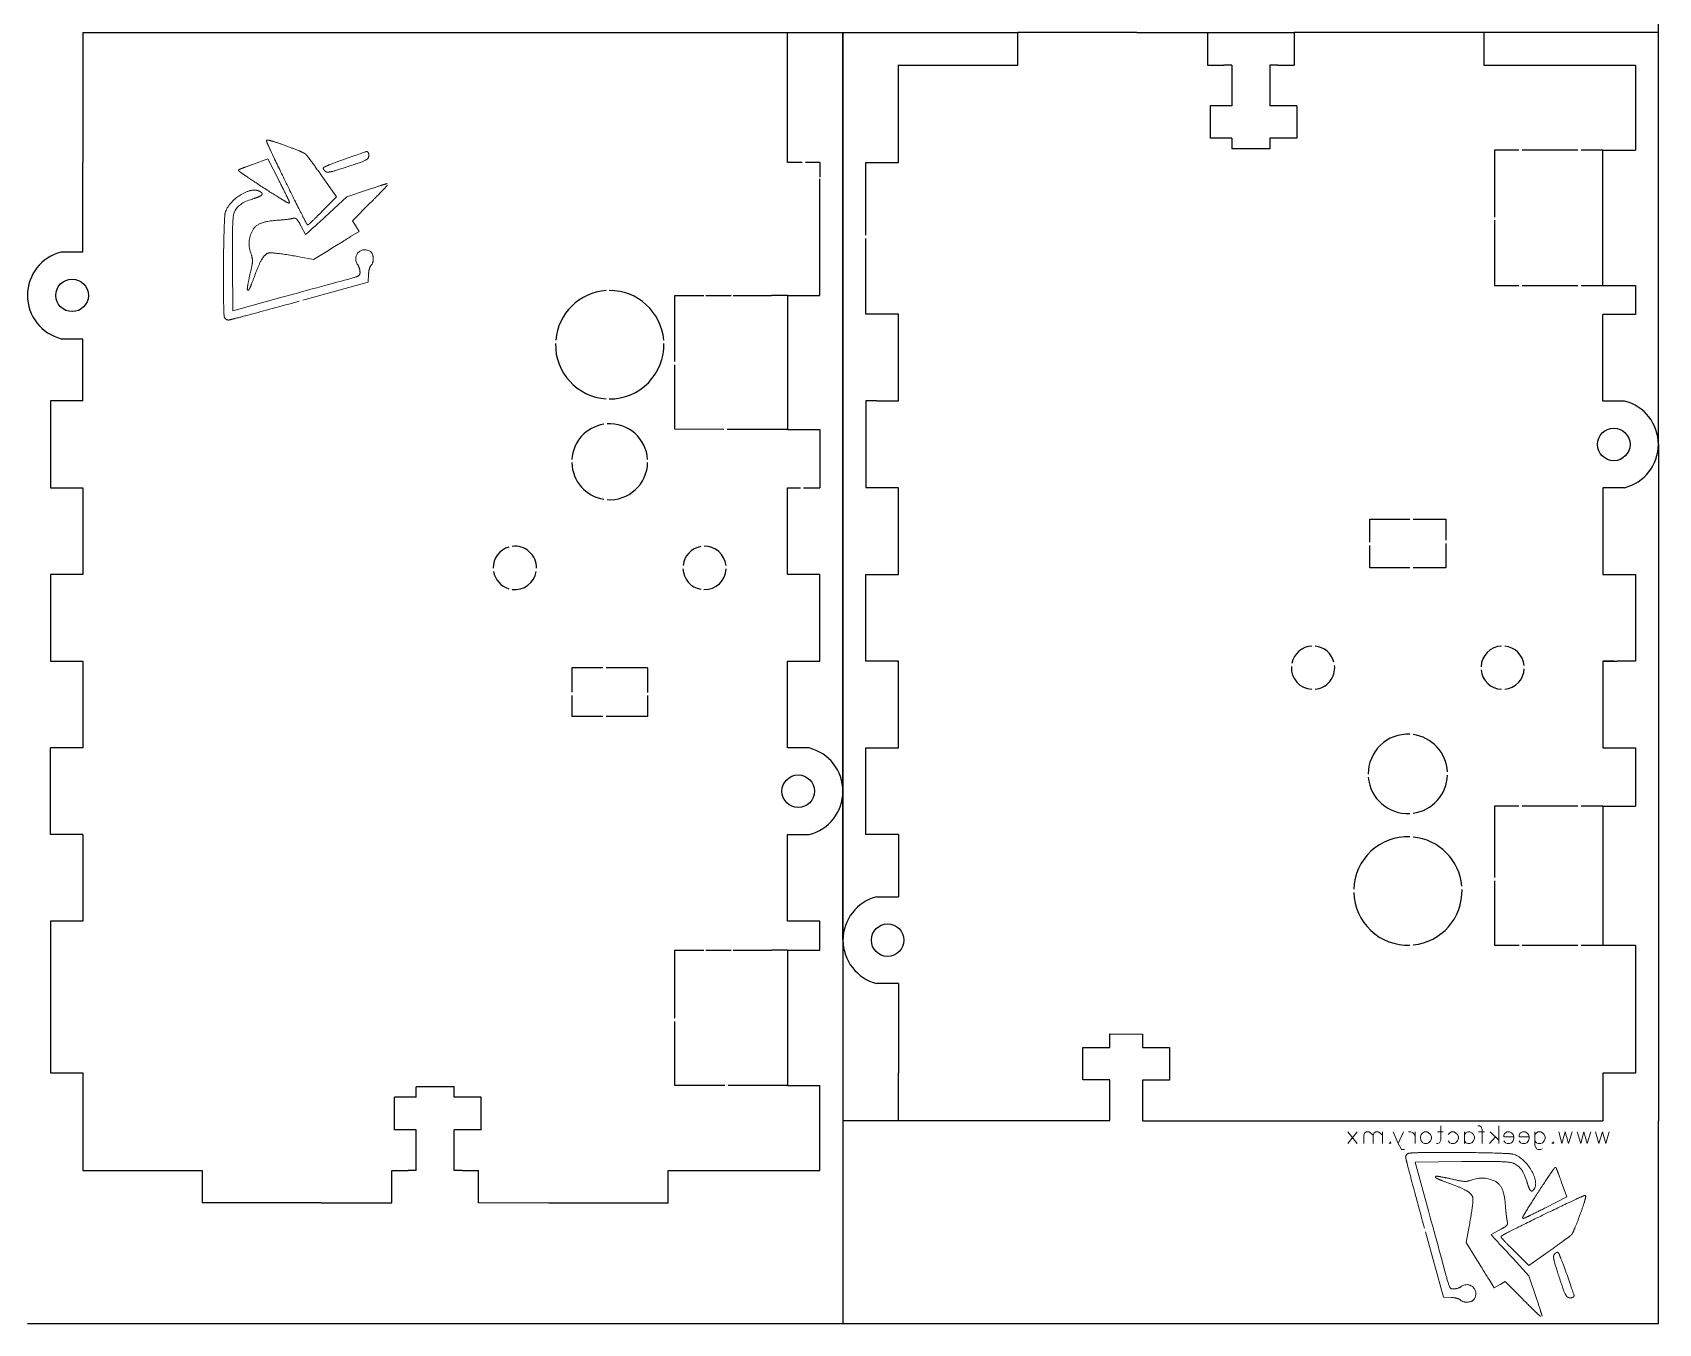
# Model space of a CAD drawing. Header units: centimetres. Extents: x 2209.6 to 2271.7, y 2362.7 to 2417.2.
# Drawn here: x 2256.65 to 2271.65, y 2362.69 to 2374.61 of the extents above; entities that cross this region are included whole.
import ezdxf

# ---------------------------------------------------------------- set-up
doc = ezdxf.new("R2010")
doc.units = ezdxf.units.CM
doc.linetypes.add('PHANTOM2', pattern=[1.25, 0.625, -0.125, 0.125, -0.125, 0.125, -0.125])
doc.layers.add('grabado-tenue', color=7, linetype='PHANTOM2', lineweight=0, true_color=0xc8b188)

msp = doc.modelspace()

# ---------------------------------------------------------------- linework, layer by layer
for p, q in [((2271.652, 2374.605), (2271.652, 2390.006)), ((2257.115, 2374.606), (2263.615, 2374.605)), ((2263.615, 2374.605), (2264.127, 2374.605)), ((2264.127, 2374.605), (2264.127, 2367.605)), ((2264.127, 2366.231), (2264.127, 2374.605)), ((2264.127, 2374.605), (2265.685, 2374.605)), ((2265.685, 2374.605), (2265.74, 2374.605)), ((2266.84, 2374.605), (2265.74, 2374.605)), ((2266.84, 2374.605), (2267.49, 2374.605)), ((2267.49, 2374.605), (2267.49, 2374.305)), ((2267.49, 2374.605), (2268.29, 2374.605)), ((2268.94, 2374.605), (2268.29, 2374.605)), ((2268.29, 2374.605), (2268.29, 2374.305)), ((2270.04, 2374.605), (2268.94, 2374.605)), ((2271.652, 2374.605), (2270.04, 2374.605)), ((2271.652, 2370.805), (2271.652, 2374.605)), ((2267.715, 2374.305), (2267.64, 2374.305)), ((2268.14, 2374.305), (2268.065, 2374.305)), ((2271.139, 2373.519), (2271.439, 2373.519)), ((2271.139, 2372.271), (2271.139, 2373.519)), ((2257.115, 2372.58), (2257.115, 2373.406)), ((2263.915, 2373.405), (2263.915, 2373.27)), ((2262.862, 2372.18), (2263.095, 2372.18)), ((2263.115, 2372.18), (2263.468, 2372.18)), ((2263.616, 2372.18), (2263.468, 2372.18)), ((2263.615, 2372.18), (2263.615, 2370.944)), ((2263.616, 2372.18), (2263.915, 2372.18)), ((2271.139, 2372.271), (2271.439, 2372.271)), ((2271.439, 2372.005), (2271.139, 2372.005)), ((2271.139, 2371.205), (2271.139, 2372.005)), ((2257.115, 2371.206), (2257.115, 2371.78)), ((2264.339, 2371.206), (2264.339, 2370.406)), ((2264.439, 2371.206), (2264.339, 2371.206)), ((2271.339, 2371.205), (2271.139, 2371.205)), ((2263.615, 2370.944), (2263.915, 2370.944)), ((2263.915, 2370.944), (2263.915, 2370.405)), ((2271.652, 2370.805), (2271.652, 2364.565)), ((2264.439, 2370.406), (2264.339, 2370.406)), ((2271.139, 2368.805), (2271.27, 2368.805)), ((2257.114, 2368.006), (2256.814, 2368.006)), ((2256.814, 2367.206), (2256.814, 2368.006)), ((2264.127, 2367.605), (2264.127, 2363.805)), ((2271.139, 2367.466), (2271.439, 2367.466)), ((2271.139, 2367.466), (2271.139, 2366.186)), ((2257.114, 2367.206), (2256.814, 2367.206)), ((2264.639, 2367.206), (2264.639, 2366.631)), ((2264.127, 2366.231), (2264.127, 2364.566)), ((2271.139, 2366.186), (2271.439, 2366.186)), ((2271.439, 2366.186), (2271.439, 2366.053)), ((2262.575, 2366.139), (2262.842, 2366.139)), ((2262.862, 2366.139), (2263.095, 2366.139)), ((2263.115, 2366.139), (2263.467, 2366.139)), ((2263.615, 2366.139), (2263.467, 2366.139)), ((2263.615, 2366.139), (2263.914, 2366.139)), ((2263.615, 2366.139), (2263.615, 2364.891)), ((2264.639, 2365.831), (2264.639, 2365.006)), ((2271.439, 2365.005), (2271.139, 2365.005)), ((2271.139, 2365.005), (2271.139, 2364.565)), ((2263.615, 2364.891), (2263.914, 2364.891)), ((2264.127, 2364.566), (2264.639, 2364.566)), ((2264.639, 2364.566), (2266.59, 2364.566)), ((2266.89, 2364.565), (2271.139, 2364.565)), ((2271.652, 2362.694), (2271.652, 2364.565)), ((2259.964, 2363.806), (2259.964, 2364.106)), ((2260.19, 2364.106), (2260.114, 2364.106)), ((2260.614, 2364.106), (2260.539, 2364.106)), ((2260.764, 2363.806), (2260.764, 2364.106)), ((2259.314, 2363.806), (2258.214, 2363.806)), ((2259.314, 2363.806), (2259.964, 2363.806)), ((2261.414, 2363.805), (2260.764, 2363.806)), ((2262.514, 2363.805), (2261.414, 2363.805)), ((2264.127, 2363.805), (2264.127, 2362.694)), ((2256.602, 2362.694), (2271.652, 2362.694))]:
    msp.add_line(p, q)
at = {"color": 7, "linetype": 'Continuous', "lineweight": 25}
for p, q in [((2257.115, 2374.606), (2257.115, 2373.406)), ((2263.615, 2373.405), (2263.615, 2374.605)), ((2265.74, 2374.305), (2265.74, 2374.605)), ((2270.04, 2374.605), (2270.04, 2374.305)), ((2264.639, 2373.406), (2264.64, 2374.306)), ((2264.64, 2374.305), (2265.74, 2374.305)), ((2267.49, 2374.305), (2267.64, 2374.305)), ((2267.715, 2374.305), (2267.715, 2373.93)), ((2268.065, 2374.305), (2268.065, 2373.93)), ((2268.14, 2374.305), (2268.29, 2374.305)), ((2270.04, 2374.305), (2271.44, 2374.305)), ((2271.44, 2374.305), (2271.439, 2373.519)), ((2267.514, 2373.93), (2267.514, 2373.63)), ((2267.715, 2373.93), (2267.514, 2373.93)), ((2268.314, 2373.93), (2268.065, 2373.93)), ((2268.314, 2373.93), (2268.314, 2373.63)), ((2267.715, 2373.63), (2267.514, 2373.63)), ((2267.715, 2373.63), (2267.715, 2373.532)), ((2268.065, 2373.532), (2267.715, 2373.532)), ((2268.314, 2373.63), (2268.065, 2373.63)), ((2268.065, 2373.63), (2268.065, 2373.532)), ((2270.139, 2373.519), (2270.139, 2372.903)), ((2270.363, 2373.519), (2270.139, 2373.519)), ((2270.907, 2373.519), (2270.393, 2373.519)), ((2271.139, 2373.519), (2270.937, 2373.519)), ((2263.752, 2373.405), (2263.615, 2373.405)), ((2263.915, 2373.405), (2263.782, 2373.405)), ((2264.339, 2373.406), (2264.639, 2373.406)), ((2264.339, 2372.736), (2264.339, 2373.406)), ((2263.915, 2372.18), (2263.915, 2373.257)), ((2270.139, 2372.873), (2270.139, 2372.271)), ((2264.339, 2372.006), (2264.339, 2372.706)), ((2257.115, 2372.58), (2256.915, 2372.58)), ((2270.139, 2372.271), (2270.363, 2372.271)), ((2270.393, 2372.271), (2270.907, 2372.271)), ((2270.937, 2372.271), (2271.139, 2372.271)), ((2271.439, 2372.271), (2271.439, 2372.005)), ((2264.639, 2372.006), (2264.339, 2372.006)), ((2264.639, 2371.206), (2264.639, 2372.006)), ((2256.915, 2371.78), (2257.115, 2371.78)), ((2257.115, 2371.206), (2256.815, 2371.206)), ((2256.815, 2371.206), (2256.815, 2370.406)), ((2264.439, 2371.206), (2264.639, 2371.206)), ((2263.615, 2370.944), (2263.059, 2370.944)), ((2256.815, 2370.406), (2257.115, 2370.406)), ((2257.115, 2370.406), (2257.115, 2369.606)), ((2263.615, 2370.405), (2263.734, 2370.405)), ((2263.615, 2369.605), (2263.615, 2370.405)), ((2263.764, 2370.405), (2263.915, 2370.405)), ((2264.639, 2370.406), (2264.439, 2370.406)), ((2264.639, 2369.606), (2264.639, 2370.406)), ((2271.139, 2370.405), (2271.139, 2369.605)), ((2271.339, 2370.405), (2271.139, 2370.405)), ((2256.815, 2369.606), (2256.814, 2368.806)), ((2257.115, 2369.606), (2256.815, 2369.606)), ((2263.915, 2369.605), (2263.615, 2369.605)), ((2263.914, 2368.805), (2263.915, 2369.605)), ((2264.339, 2369.606), (2264.639, 2369.606)), ((2264.339, 2368.806), (2264.339, 2369.606)), ((2271.139, 2369.605), (2271.439, 2369.605)), ((2271.439, 2369.605), (2271.439, 2368.805)), ((2256.814, 2368.806), (2257.114, 2368.806)), ((2257.114, 2368.806), (2257.114, 2368.006)), ((2263.614, 2368.805), (2263.914, 2368.805)), ((2263.614, 2368.005), (2263.614, 2368.805)), ((2264.639, 2368.806), (2264.339, 2368.806)), ((2264.639, 2368.006), (2264.639, 2368.806)), ((2271.24, 2368.805), (2271.139, 2368.805)), ((2271.139, 2368.805), (2271.139, 2368.005)), ((2271.439, 2368.805), (2271.27, 2368.805)), ((2263.814, 2368.005), (2263.614, 2368.005)), ((2264.339, 2368.006), (2264.639, 2368.006)), ((2264.339, 2367.206), (2264.339, 2368.006)), ((2271.139, 2368.005), (2271.439, 2368.005)), ((2271.439, 2368.005), (2271.439, 2367.466)), ((2270.364, 2367.466), (2270.14, 2367.466)), ((2270.909, 2367.466), (2270.394, 2367.466)), ((2271.139, 2367.466), (2270.939, 2367.466)), ((2257.114, 2367.206), (2257.114, 2366.406)), ((2263.614, 2366.405), (2263.614, 2367.205)), ((2263.614, 2367.205), (2263.814, 2367.205)), ((2264.639, 2367.206), (2264.339, 2367.206)), ((2264.439, 2366.631), (2264.639, 2366.631)), ((2257.114, 2366.406), (2256.814, 2366.406)), ((2256.814, 2366.406), (2256.814, 2365.006)), ((2263.914, 2366.405), (2263.614, 2366.405)), ((2263.914, 2366.139), (2263.914, 2366.405)), ((2270.14, 2366.186), (2270.365, 2366.186)), ((2270.395, 2366.186), (2270.909, 2366.186)), ((2270.939, 2366.186), (2271.139, 2366.186)), ((2262.575, 2365.511), (2262.575, 2366.139)), ((2271.439, 2366.053), (2271.439, 2365.005)), ((2264.639, 2365.831), (2264.439, 2365.831)), ((2262.575, 2364.891), (2262.575, 2365.481)), ((2266.59, 2365.241), (2266.59, 2365.366)), ((2266.59, 2365.366), (2266.89, 2365.365)), ((2266.89, 2365.365), (2266.89, 2365.24)), ((2266.34, 2364.941), (2266.34, 2365.241)), ((2266.34, 2365.241), (2266.59, 2365.241)), ((2266.89, 2365.24), (2267.14, 2365.24)), ((2267.14, 2365.24), (2267.14, 2364.94)), ((2256.814, 2365.006), (2257.114, 2365.006)), ((2257.114, 2365.006), (2257.114, 2364.106)), ((2264.639, 2364.566), (2264.639, 2365.006)), ((2260.539, 2364.879), (2260.19, 2364.879)), ((2260.19, 2364.781), (2260.19, 2364.879)), ((2260.539, 2364.781), (2260.539, 2364.879)), ((2263.037, 2364.891), (2262.575, 2364.891)), ((2263.615, 2364.891), (2263.067, 2364.891)), ((2263.914, 2364.105), (2263.914, 2364.891)), ((2266.59, 2364.941), (2266.34, 2364.941)), ((2266.59, 2364.566), (2266.59, 2364.941)), ((2267.14, 2364.94), (2266.89, 2364.94)), ((2266.89, 2364.94), (2266.89, 2364.565)), ((2260.19, 2364.781), (2259.989, 2364.781)), ((2259.989, 2364.481), (2259.989, 2364.781)), ((2260.789, 2364.781), (2260.539, 2364.781)), ((2260.789, 2364.481), (2260.789, 2364.781)), ((2260.19, 2364.481), (2259.989, 2364.481)), ((2260.19, 2364.106), (2260.19, 2364.481)), ((2260.539, 2364.106), (2260.539, 2364.481)), ((2260.789, 2364.481), (2260.539, 2364.481)), ((2257.114, 2364.106), (2258.214, 2364.106)), ((2258.214, 2364.106), (2258.214, 2363.806)), ((2259.964, 2364.106), (2260.114, 2364.106)), ((2260.614, 2364.106), (2260.764, 2364.106)), ((2262.514, 2364.105), (2263.914, 2364.105)), ((2262.514, 2363.805), (2262.514, 2364.105))]:
    msp.add_line(p, q, dxfattribs=at)
at = {"color": 1, "linetype": 'Continuous', "lineweight": 25}
for p, q in [((2262.575, 2371.57), (2262.576, 2372.18)), ((2262.575, 2370.945), (2262.575, 2371.54)), ((2263.029, 2370.944), (2262.575, 2370.945)), ((2268.989, 2369.903), (2268.989, 2370.115)), ((2268.989, 2370.115), (2269.357, 2370.115)), ((2269.387, 2370.115), (2269.689, 2370.115)), ((2269.689, 2370.115), (2269.689, 2369.922)), ((2268.989, 2369.665), (2268.989, 2369.873)), ((2269.689, 2369.892), (2269.689, 2369.665)), ((2269.357, 2369.665), (2268.989, 2369.665)), ((2269.689, 2369.665), (2269.387, 2369.665)), ((2261.624, 2368.745), (2261.624, 2368.518)), ((2261.913, 2368.745), (2261.624, 2368.745)), ((2262.324, 2368.745), (2261.943, 2368.745)), ((2262.324, 2368.745), (2262.324, 2368.517)), ((2261.624, 2368.488), (2261.624, 2368.295)), ((2262.324, 2368.487), (2262.324, 2368.295)), ((2261.913, 2368.295), (2261.624, 2368.295)), ((2262.324, 2368.295), (2261.943, 2368.295)), ((2270.14, 2367.466), (2270.14, 2366.808)), ((2270.14, 2366.778), (2270.14, 2366.186))]:
    msp.add_line(p, q, dxfattribs=at)
at = {"color": 1}
msp.add_line((2262.576, 2372.18), (2262.842, 2372.18), dxfattribs=at)
at = {"color": 7, "linetype": 'Continuous', "lineweight": 25}
for centre in [(2257.015, 2372.18), (2264.539, 2366.231)]:
    msp.add_circle(centre, 0.15, dxfattribs=at)
at = {"color": 1, "linetype": 'Continuous', "lineweight": 25}
for centre in [(2271.239, 2370.805), (2263.714, 2367.605)]:
    msp.add_circle(centre, 0.15, dxfattribs=at)
for centre, start, end in [((2257.015, 2372.18), 104.0286, 255.9562), ((2271.239, 2370.805), 284.0322, 75.9597), ((2263.714, 2367.605), 284.0286, 75.9562), ((2264.539, 2366.231), 104.0322, 255.9597)]:
    msp.add_arc(centre, 0.412, start, end)
for centre, radius, start, end in [((2261.975, 2371.725), 0.5, 93.8603, 175.1777), ((2261.975, 2371.725), 0.5, 4.8071, 90.4196), ((2261.975, 2371.725), 0.5, 178.621, 266.1245), ((2261.975, 2371.725), 0.5, 269.5652, 1.3638), ((2261.975, 2370.645), 0.35, 98.9814, 176.4211), ((2261.975, 2370.645), 0.35, 3.5637, 94.0368), ((2261.975, 2370.645), 0.35, 181.3346, 261.0034), ((2261.975, 2370.645), 0.35, 265.948, 358.6502), ((2261.1, 2369.666), 0.2, 105.9545, 180.6329), ((2261.1, 2369.666), 0.2, 359.3519, 97.1732), ((2262.85, 2369.665), 0.2, 100.0893, 173.242), ((2262.85, 2369.665), 0.2, 6.7428, 91.4429), ((2261.1, 2369.666), 0.2, 189.2677, 254.0303), ((2261.1, 2369.666), 0.2, 262.8116, 350.7171), ((2262.85, 2369.665), 0.2, 181.8523, 259.8955), ((2262.85, 2369.665), 0.2, 268.5419, 358.1325), ((2268.464, 2368.745), 0.2, 93.0407, 168.5715), ((2268.464, 2368.745), 0.2, 14.6632, 84.4435), ((2270.214, 2368.745), 0.2, 93.1584, 177.3497), ((2270.214, 2368.745), 0.2, 5.885, 84.5606), ((2268.464, 2368.745), 0.2, 177.2732, 266.9853), ((2268.464, 2368.745), 0.2, 275.583, 5.961), ((2270.214, 2368.745), 0.2, 185.9498, 266.8675), ((2270.214, 2368.745), 0.2, 275.4659, 357.2844), ((2269.339, 2367.765), 0.366, 87.1636, 180.2218), ((2269.339, 2367.765), 0.366, 3.0128, 82.453), ((2269.339, 2367.765), 0.366, 184.9167, 272.8624), ((2269.339, 2367.765), 0.366, 277.5735, 358.3175), ((2269.339, 2366.685), 0.5, 87.8897, 178.0976), ((2269.339, 2366.685), 0.5, 5.1371, 84.4462), ((2269.339, 2366.685), 0.5, 181.5369, 272.1362), ((2269.339, 2366.685), 0.5, 275.5803, 1.6973)]:
    msp.add_arc(centre, radius, start, end, dxfattribs=at)
at = {"color": 7, "linetype": 'Continuous', "lineweight": 25}
for centre, start, end in [((2271.339, 2370.818), 75.51845615405031, 75.51845638100788), ((2264.439, 2366.231), 269.996, 269.996), ((2264.439, 2366.231), 89.99596856692514, 89.99596880220273)]:
    msp.add_arc(centre, 0.4, start, end, dxfattribs=at)
at = {"layer": 'grabado-tenue', "color": 2, "true_color": 0xf1eb1f}
for points in [[(2258.808, 2373.606), (2258.808, 2373.606)], [(2259.332, 2373.353), (2259.332, 2373.353)], [(2258.55, 2373.335), (2258.55, 2373.335)], [(2258.411, 2372.453), (2258.411, 2372.453)], [(2258.631, 2372.239), (2258.631, 2372.239)], [(2269.82, 2364.272), (2269.82, 2364.272)], [(2269.605, 2364.052), (2269.605, 2364.052)], [(2270.702, 2364.133), (2270.702, 2364.133)], [(2270.973, 2363.875), (2270.973, 2363.875)], [(2270.72, 2363.351), (2270.72, 2363.351)]]:
    msp.add_lwpolyline(points, close=True, dxfattribs=at)
for points in [[(2258.687, 2373.391), (2258.821, 2373.439), (2258.921, 2373.243)], [(2259.323, 2373.276), (2259.454, 2373.089), (2259.326, 2372.959)], [(2259.391, 2372.943), (2259.55, 2373.09), (2259.731, 2373.15)], [(2259.766, 2373.033), (2259.603, 2372.869), (2259.63, 2372.825), (2259.662, 2372.77), (2259.584, 2372.722)], [(2259.129, 2372.815), (2259.169, 2372.741), (2259.198, 2372.766)], [(2258.496, 2372.47), (2258.499, 2372.039), (2258.951, 2372.163)], [(2259.379, 2372.595), (2259.243, 2372.511), (2259.109, 2372.536)], [(2259.75, 2372.375), (2259.745, 2372.301), (2259.111, 2372.126)], [(2269.836, 2364.188), (2269.406, 2364.184), (2269.529, 2363.732)], [(2270.757, 2363.996), (2270.805, 2363.863), (2270.609, 2363.762)], [(2269.741, 2362.934), (2269.667, 2362.938), (2269.493, 2363.573)], [(2269.961, 2363.305), (2269.877, 2363.441), (2269.902, 2363.574)], [(2270.182, 2363.554), (2270.107, 2363.514), (2270.133, 2363.485)], [(2270.643, 2363.361), (2270.455, 2363.229), (2270.326, 2363.357)], [(2270.31, 2363.293), (2270.456, 2363.134), (2270.517, 2362.952)], [(2270.399, 2362.918), (2270.236, 2363.08), (2270.191, 2363.054), (2270.136, 2363.022), (2270.088, 2363.099)]]:
    msp.add_lwpolyline(points, dxfattribs=at)
at = {"layer": 'grabado-tenue', "color": 2, "lineweight": 0, "true_color": 0xf1eb1f}
for points in [[(2269.643, 2364.517), (2269.643, 2364.385), (2269.632, 2364.36), (2269.617, 2364.355), (2269.602, 2364.355)], [(2269.986, 2364.517), (2269.999, 2364.517), (2270.016, 2364.51), (2270.024, 2364.484), (2270.024, 2364.355)], [(2270.179, 2364.355), (2270.179, 2364.517)], [(2268.87, 2364.355), (2268.786, 2364.461)], [(2268.786, 2364.355), (2268.87, 2364.461)], [(2269.02, 2364.431), (2268.994, 2364.454), (2268.982, 2364.461), (2268.956, 2364.461), (2268.941, 2364.454), (2268.933, 2364.431), (2268.933, 2364.355)], [(2269.106, 2364.431), (2269.081, 2364.454), (2269.066, 2364.461), (2269.043, 2364.461), (2269.028, 2364.454), (2269.02, 2364.431), (2269.02, 2364.355)], [(2269.106, 2364.355), (2269.106, 2364.461)], [(2269.175, 2364.37), (2269.183, 2364.36), (2269.175, 2364.355), (2269.167, 2364.36)], [(2269.3, 2364.461), (2269.251, 2364.355), (2269.205, 2364.461)], [(2269.251, 2364.355), (2269.277, 2364.306), (2269.282, 2364.299), (2269.307, 2364.299)], [(2269.406, 2364.416), (2269.401, 2364.439), (2269.386, 2364.454), (2269.368, 2364.461), (2269.345, 2364.461)], [(2269.406, 2364.355), (2269.406, 2364.461)], [(2269.666, 2364.461), (2269.612, 2364.461)], [(2269.711, 2364.439), (2269.727, 2364.454), (2269.742, 2364.461), (2269.767, 2364.461), (2269.78, 2364.454), (2269.798, 2364.439), (2269.805, 2364.416), (2269.805, 2364.4), (2269.798, 2364.378), (2269.78, 2364.36), (2269.767, 2364.355), (2269.742, 2364.355), (2269.727, 2364.36), (2269.711, 2364.378)], [(2269.861, 2364.461), (2269.861, 2364.355)], [(2269.861, 2364.439), (2269.874, 2364.454), (2269.892, 2364.461), (2269.912, 2364.461), (2269.93, 2364.454), (2269.945, 2364.439), (2269.953, 2364.416), (2269.953, 2364.4), (2269.945, 2364.378), (2269.93, 2364.36), (2269.912, 2364.355), (2269.892, 2364.355), (2269.874, 2364.36), (2269.861, 2364.378)], [(2270.047, 2364.461), (2269.991, 2364.461)], [(2270.149, 2364.416), (2270.093, 2364.355)], [(2270.1, 2364.461), (2270.179, 2364.385)], [(2270.316, 2364.416), (2270.225, 2364.416), (2270.225, 2364.431), (2270.232, 2364.446), (2270.24, 2364.454), (2270.255, 2364.461), (2270.278, 2364.461), (2270.296, 2364.454), (2270.311, 2364.439), (2270.316, 2364.416), (2270.316, 2364.4), (2270.311, 2364.378), (2270.296, 2364.36), (2270.278, 2364.355), (2270.255, 2364.355), (2270.24, 2364.36), (2270.225, 2364.378)], [(2270.459, 2364.416), (2270.365, 2364.416), (2270.365, 2364.431), (2270.372, 2364.446), (2270.38, 2364.454), (2270.398, 2364.461), (2270.421, 2364.461), (2270.436, 2364.454), (2270.451, 2364.439), (2270.459, 2364.416), (2270.459, 2364.4), (2270.451, 2364.378), (2270.436, 2364.36), (2270.421, 2364.355), (2270.398, 2364.355), (2270.38, 2364.36), (2270.365, 2364.378)], [(2270.512, 2364.461), (2270.512, 2364.337), (2270.522, 2364.314), (2270.527, 2364.306), (2270.543, 2364.299), (2270.565, 2364.299), (2270.583, 2364.306)], [(2270.512, 2364.439), (2270.527, 2364.454), (2270.543, 2364.461), (2270.565, 2364.461), (2270.583, 2364.454), (2270.598, 2364.439), (2270.606, 2364.416), (2270.606, 2364.4), (2270.598, 2364.378), (2270.583, 2364.36), (2270.565, 2364.355), (2270.543, 2364.355), (2270.527, 2364.36), (2270.512, 2364.378)], [(2270.677, 2364.37), (2270.685, 2364.36), (2270.677, 2364.355), (2270.667, 2364.36)], [(2270.855, 2364.461), (2270.822, 2364.355), (2270.792, 2364.461), (2270.761, 2364.355), (2270.731, 2364.461)], [(2271.026, 2364.461), (2270.995, 2364.355), (2270.964, 2364.461), (2270.934, 2364.355), (2270.901, 2364.461)], [(2271.196, 2364.461), (2271.165, 2364.355), (2271.135, 2364.461), (2271.102, 2364.355), (2271.071, 2364.461)]]:
    msp.add_lwpolyline(points, dxfattribs=at)
msp.add_lwpolyline([(2269.518, 2364.461), (2269.531, 2364.454), (2269.549, 2364.439), (2269.556, 2364.416), (2269.556, 2364.4), (2269.549, 2364.378), (2269.531, 2364.36), (2269.518, 2364.355), (2269.493, 2364.355), (2269.477, 2364.36), (2269.462, 2364.378), (2269.455, 2364.4), (2269.455, 2364.416), (2269.462, 2364.439), (2269.477, 2364.454), (2269.493, 2364.461), (2269.518, 2364.461)], close=True, dxfattribs=at)
at = {"layer": 'grabado-tenue', "color": 2, "true_color": 0xf1eb1f}
for points in [[(2258.808, 2373.606), (2258.808, 2373.606), (2258.809, 2373.608), (2258.809, 2373.608)], [(2258.808, 2373.604), (2258.808, 2373.605), (2258.808, 2373.606), (2258.808, 2373.606)], [(2258.809, 2373.601), (2258.809, 2373.602), (2258.809, 2373.603), (2258.808, 2373.604)], [(2258.809, 2373.608), (2258.809, 2373.608), (2258.81, 2373.611), (2258.81, 2373.611)], [(2258.812, 2373.594), (2258.811, 2373.597), (2258.81, 2373.599), (2258.809, 2373.601)], [(2258.81, 2373.611), (2258.811, 2373.611), (2258.812, 2373.612), (2258.813, 2373.612)], [(2258.823, 2373.568), (2258.818, 2373.579), (2258.814, 2373.588), (2258.812, 2373.594)], [(2258.813, 2373.612), (2258.813, 2373.612), (2258.813, 2373.613), (2258.814, 2373.613)], [(2258.814, 2373.613), (2258.815, 2373.613), (2258.816, 2373.613), (2258.817, 2373.614)], [(2258.817, 2373.614), (2258.818, 2373.614), (2258.82, 2373.613), (2258.821, 2373.613)], [(2258.821, 2373.613), (2258.825, 2373.613), (2258.829, 2373.612), (2258.834, 2373.611)], [(2258.863, 2373.48), (2258.846, 2373.517), (2258.832, 2373.547), (2258.823, 2373.568)], [(2258.834, 2373.611), (2258.844, 2373.609), (2258.857, 2373.605), (2258.873, 2373.6)], [(2258.873, 2373.6), (2258.905, 2373.59), (2258.947, 2373.576), (2258.988, 2373.56)], [(2258.988, 2373.56), (2259.03, 2373.545), (2259.072, 2373.529), (2259.106, 2373.515)], [(2259.106, 2373.515), (2259.122, 2373.508), (2259.137, 2373.502), (2259.148, 2373.496)], [(2259.523, 2373.435), (2259.625, 2373.471), (2259.717, 2373.502), (2259.726, 2373.506)], [(2259.726, 2373.506), (2259.73, 2373.507), (2259.734, 2373.507), (2259.738, 2373.506)], [(2259.738, 2373.506), (2259.742, 2373.505), (2259.745, 2373.502), (2259.747, 2373.498)], [(2259.747, 2373.498), (2259.751, 2373.492), (2259.752, 2373.483), (2259.752, 2373.471)], [(2258.566, 2373.346), (2258.573, 2373.348), (2258.583, 2373.353), (2258.595, 2373.357)], [(2258.595, 2373.357), (2258.619, 2373.366), (2258.652, 2373.378), (2258.687, 2373.391)], [(2258.99, 2373.217), (2258.943, 2373.312), (2258.897, 2373.408), (2258.863, 2373.48)], [(2259.148, 2373.496), (2259.159, 2373.491), (2259.166, 2373.487), (2259.17, 2373.483)], [(2259.17, 2373.483), (2259.174, 2373.479), (2259.181, 2373.471), (2259.19, 2373.459)], [(2259.19, 2373.459), (2259.2, 2373.447), (2259.211, 2373.431), (2259.225, 2373.412)], [(2259.225, 2373.412), (2259.253, 2373.375), (2259.287, 2373.326), (2259.323, 2373.276)], [(2259.332, 2373.353), (2259.332, 2373.353), (2259.333, 2373.356), (2259.333, 2373.356)], [(2259.339, 2373.338), (2259.335, 2373.343), (2259.332, 2373.347), (2259.332, 2373.353)], [(2259.333, 2373.356), (2259.333, 2373.356), (2259.334, 2373.357), (2259.334, 2373.358)], [(2259.334, 2373.358), (2259.335, 2373.359), (2259.335, 2373.359), (2259.336, 2373.36)], [(2259.336, 2373.36), (2259.337, 2373.361), (2259.338, 2373.362), (2259.339, 2373.362)], [(2259.339, 2373.362), (2259.342, 2373.364), (2259.346, 2373.366), (2259.351, 2373.369)], [(2259.351, 2373.369), (2259.36, 2373.373), (2259.374, 2373.379), (2259.391, 2373.386)], [(2259.391, 2373.386), (2259.425, 2373.399), (2259.472, 2373.417), (2259.523, 2373.435)], [(2259.562, 2373.369), (2259.493, 2373.346), (2259.445, 2373.331), (2259.413, 2373.323)], [(2259.721, 2373.427), (2259.695, 2373.413), (2259.649, 2373.398), (2259.562, 2373.369)], [(2259.746, 2373.447), (2259.742, 2373.44), (2259.733, 2373.434), (2259.721, 2373.427)], [(2259.752, 2373.471), (2259.752, 2373.463), (2259.751, 2373.455), (2259.746, 2373.447)], [(2258.55, 2373.335), (2258.55, 2373.336), (2258.552, 2373.339), (2258.552, 2373.339)], [(2258.55, 2373.332), (2258.55, 2373.332), (2258.55, 2373.335), (2258.55, 2373.335)], [(2258.551, 2373.331), (2258.551, 2373.331), (2258.55, 2373.332), (2258.55, 2373.332)], [(2258.551, 2373.33), (2258.551, 2373.33), (2258.551, 2373.331), (2258.551, 2373.331)], [(2258.553, 2373.328), (2258.552, 2373.329), (2258.552, 2373.329), (2258.551, 2373.33)], [(2258.552, 2373.339), (2258.552, 2373.339), (2258.553, 2373.34), (2258.553, 2373.34)], [(2258.553, 2373.34), (2258.553, 2373.34), (2258.553, 2373.34), (2258.554, 2373.34)], [(2258.557, 2373.325), (2258.555, 2373.326), (2258.554, 2373.327), (2258.553, 2373.328)], [(2258.554, 2373.34), (2258.554, 2373.34), (2258.555, 2373.341), (2258.555, 2373.341)], [(2258.555, 2373.341), (2258.556, 2373.341), (2258.557, 2373.342), (2258.558, 2373.342)], [(2258.569, 2373.315), (2258.564, 2373.319), (2258.56, 2373.323), (2258.557, 2373.325)], [(2258.558, 2373.342), (2258.56, 2373.343), (2258.563, 2373.344), (2258.566, 2373.346)], [(2258.618, 2373.282), (2258.597, 2373.296), (2258.581, 2373.307), (2258.569, 2373.315)], [(2258.78, 2373.174), (2258.716, 2373.215), (2258.659, 2373.254), (2258.618, 2373.282)], [(2258.921, 2373.243), (2258.948, 2373.19), (2258.973, 2373.141), (2258.99, 2373.105)], [(2259.12, 2372.955), (2259.083, 2373.026), (2259.036, 2373.121), (2258.99, 2373.217)], [(2259.353, 2373.323), (2259.347, 2373.328), (2259.343, 2373.333), (2259.339, 2373.338)], [(2259.375, 2373.318), (2259.366, 2373.317), (2259.358, 2373.319), (2259.353, 2373.323)], [(2259.413, 2373.323), (2259.397, 2373.32), (2259.385, 2373.318), (2259.375, 2373.318)], [(2259.861, 2373.193), (2259.878, 2373.199), (2259.892, 2373.203), (2259.902, 2373.206)], [(2259.902, 2373.206), (2259.907, 2373.208), (2259.911, 2373.209), (2259.914, 2373.21)], [(2259.914, 2373.21), (2259.915, 2373.21), (2259.916, 2373.211), (2259.917, 2373.211)], [(2259.917, 2373.211), (2259.918, 2373.211), (2259.919, 2373.211), (2259.919, 2373.211)], [(2259.919, 2373.211), (2259.919, 2373.211), (2259.921, 2373.211), (2259.921, 2373.211)], [(2259.921, 2373.211), (2259.921, 2373.211), (2259.923, 2373.211), (2259.923, 2373.211)], [(2258.427, 2372.942), (2258.444, 2373.003), (2258.501, 2373.064), (2258.564, 2373.104)], [(2258.678, 2373.069), (2258.582, 2373.039), (2258.541, 2373.008), (2258.514, 2372.952)], [(2258.564, 2373.104), (2258.595, 2373.124), (2258.628, 2373.139), (2258.659, 2373.147)], [(2258.659, 2373.147), (2258.69, 2373.154), (2258.719, 2373.154), (2258.741, 2373.142)], [(2258.733, 2373.088), (2258.72, 2373.083), (2258.701, 2373.077), (2258.678, 2373.069)], [(2258.762, 2373.104), (2258.756, 2373.098), (2258.747, 2373.094), (2258.733, 2373.088)], [(2258.741, 2373.142), (2258.752, 2373.136), (2258.759, 2373.132), (2258.764, 2373.126)], [(2258.768, 2373.115), (2258.767, 2373.111), (2258.765, 2373.107), (2258.762, 2373.104)], [(2258.764, 2373.126), (2258.766, 2373.123), (2258.768, 2373.119), (2258.768, 2373.115)], [(2258.943, 2373.071), (2258.901, 2373.096), (2258.843, 2373.133), (2258.78, 2373.174)], [(2258.992, 2373.041), (2258.98, 2373.048), (2258.963, 2373.058), (2258.943, 2373.071)], [(2258.99, 2373.105), (2258.999, 2373.087), (2259.007, 2373.072), (2259.012, 2373.061)], [(2259.012, 2373.061), (2259.014, 2373.055), (2259.016, 2373.051), (2259.017, 2373.048)], [(2259.017, 2373.048), (2259.018, 2373.046), (2259.019, 2373.044), (2259.019, 2373.043)], [(2259.731, 2373.15), (2259.781, 2373.167), (2259.827, 2373.182), (2259.861, 2373.193)], [(2259.882, 2373.151), (2259.853, 2373.12), (2259.812, 2373.079), (2259.766, 2373.033)], [(2259.915, 2373.187), (2259.908, 2373.178), (2259.896, 2373.166), (2259.882, 2373.151)], [(2259.924, 2373.197), (2259.922, 2373.195), (2259.919, 2373.191), (2259.915, 2373.187)], [(2258.421, 2372.885), (2258.423, 2372.914), (2258.424, 2372.933), (2258.427, 2372.942)], [(2258.514, 2372.952), (2258.505, 2372.933), (2258.499, 2372.908), (2258.497, 2372.84)], [(2259.006, 2373.034), (2259.003, 2373.035), (2258.998, 2373.038), (2258.992, 2373.041)], [(2259.011, 2373.032), (2259.009, 2373.033), (2259.008, 2373.033), (2259.006, 2373.034)], [(2259.012, 2373.032), (2259.011, 2373.032), (2259.011, 2373.032), (2259.011, 2373.032)], [(2259.013, 2373.032), (2259.013, 2373.032), (2259.012, 2373.032), (2259.012, 2373.032)], [(2259.014, 2373.032), (2259.014, 2373.032), (2259.013, 2373.032), (2259.013, 2373.032)], [(2259.016, 2373.033), (2259.016, 2373.033), (2259.014, 2373.032), (2259.014, 2373.032)], [(2259.018, 2373.035), (2259.018, 2373.034), (2259.016, 2373.033), (2259.016, 2373.033)], [(2259.02, 2373.037), (2259.02, 2373.037), (2259.018, 2373.035), (2259.018, 2373.035)], [(2259.019, 2373.043), (2259.019, 2373.043), (2259.02, 2373.042), (2259.02, 2373.042)], [(2259.02, 2373.042), (2259.02, 2373.041), (2259.02, 2373.04), (2259.02, 2373.04)], [(2259.02, 2373.04), (2259.02, 2373.04), (2259.02, 2373.037), (2259.02, 2373.037)], [(2259.164, 2372.868), (2259.153, 2372.889), (2259.138, 2372.919), (2259.12, 2372.955)], [(2259.198, 2372.766), (2259.217, 2372.784), (2259.304, 2372.863), (2259.391, 2372.943)], [(2259.326, 2372.959), (2259.292, 2372.925), (2259.26, 2372.893), (2259.236, 2372.871)], [(2258.411, 2372.453), (2258.412, 2372.567), (2258.414, 2372.682), (2258.417, 2372.772)], [(2258.417, 2372.772), (2258.418, 2372.817), (2258.42, 2372.855), (2258.421, 2372.885)], [(2258.497, 2372.84), (2258.494, 2372.772), (2258.494, 2372.661), (2258.496, 2372.47)], [(2258.663, 2372.573), (2258.638, 2372.651), (2258.642, 2372.707), (2258.678, 2372.777)], [(2258.678, 2372.777), (2258.693, 2372.808), (2258.718, 2372.83), (2258.756, 2372.845)], [(2258.756, 2372.845), (2258.793, 2372.86), (2258.843, 2372.869), (2258.912, 2372.874)], [(2258.912, 2372.874), (2258.945, 2372.876), (2258.978, 2372.879), (2259.004, 2372.882)], [(2259.004, 2372.882), (2259.017, 2372.884), (2259.029, 2372.886), (2259.037, 2372.887)], [(2259.037, 2372.887), (2259.046, 2372.889), (2259.053, 2372.891), (2259.054, 2372.891)], [(2259.054, 2372.891), (2259.06, 2372.894), (2259.066, 2372.895), (2259.072, 2372.893)], [(2259.072, 2372.893), (2259.078, 2372.891), (2259.083, 2372.887), (2259.089, 2372.88)], [(2259.089, 2372.88), (2259.1, 2372.868), (2259.112, 2372.848), (2259.129, 2372.815)], [(2259.178, 2372.844), (2259.174, 2372.85), (2259.17, 2372.858), (2259.164, 2372.868)], [(2259.182, 2372.837), (2259.181, 2372.839), (2259.179, 2372.841), (2259.178, 2372.844)], [(2259.184, 2372.835), (2259.183, 2372.836), (2259.183, 2372.836), (2259.182, 2372.837)], [(2259.185, 2372.834), (2259.185, 2372.834), (2259.184, 2372.835), (2259.184, 2372.835)], [(2259.186, 2372.833), (2259.186, 2372.833), (2259.185, 2372.834), (2259.185, 2372.834)], [(2259.189, 2372.832), (2259.189, 2372.832), (2259.186, 2372.833), (2259.186, 2372.833)], [(2259.191, 2372.832), (2259.191, 2372.832), (2259.189, 2372.832), (2259.189, 2372.832)], [(2259.193, 2372.833), (2259.192, 2372.833), (2259.191, 2372.832), (2259.191, 2372.832)], [(2259.194, 2372.834), (2259.194, 2372.833), (2259.193, 2372.833), (2259.193, 2372.833)], [(2259.198, 2372.836), (2259.197, 2372.835), (2259.195, 2372.834), (2259.194, 2372.834)], [(2259.207, 2372.844), (2259.203, 2372.841), (2259.2, 2372.838), (2259.198, 2372.836)], [(2259.236, 2372.871), (2259.224, 2372.859), (2259.214, 2372.85), (2259.207, 2372.844)], [(2259.584, 2372.722), (2259.545, 2372.697), (2259.452, 2372.64), (2259.379, 2372.595)], [(2259.654, 2372.575), (2259.682, 2372.605), (2259.722, 2372.609), (2259.763, 2372.587)], [(2258.412, 2372.139), (2258.411, 2372.226), (2258.411, 2372.339), (2258.411, 2372.453)], [(2258.656, 2372.373), (2258.67, 2372.436), (2258.678, 2372.468), (2258.679, 2372.494)], [(2258.679, 2372.494), (2258.68, 2372.519), (2258.674, 2372.537), (2258.663, 2372.573)], [(2258.748, 2372.481), (2258.733, 2372.45), (2258.717, 2372.411), (2258.702, 2372.368)], [(2258.787, 2372.544), (2258.777, 2372.534), (2258.763, 2372.511), (2258.748, 2372.481)], [(2258.826, 2372.571), (2258.812, 2372.568), (2258.803, 2372.56), (2258.787, 2372.544)], [(2258.898, 2372.569), (2258.86, 2372.573), (2258.84, 2372.575), (2258.826, 2372.571)], [(2259.109, 2372.536), (2259.038, 2372.55), (2258.942, 2372.565), (2258.898, 2372.569)], [(2259.651, 2372.462), (2259.624, 2372.498), (2259.625, 2372.542), (2259.654, 2372.575)], [(2259.671, 2372.397), (2259.67, 2372.418), (2259.661, 2372.449), (2259.651, 2372.462)], [(2259.771, 2372.455), (2259.768, 2372.453), (2259.762, 2372.442), (2259.758, 2372.427)], [(2259.763, 2372.587), (2259.783, 2372.576), (2259.792, 2372.55), (2259.793, 2372.524)], [(2259.793, 2372.524), (2259.794, 2372.497), (2259.788, 2372.47), (2259.771, 2372.455)], [(2258.636, 2372.279), (2258.641, 2372.303), (2258.647, 2372.337), (2258.656, 2372.373)], [(2258.702, 2372.368), (2258.688, 2372.329), (2258.674, 2372.295), (2258.664, 2372.27)], [(2258.951, 2372.163), (2259.205, 2372.232), (2259.471, 2372.305), (2259.544, 2372.325)], [(2259.544, 2372.325), (2259.61, 2372.343), (2259.643, 2372.352), (2259.657, 2372.361)], [(2259.657, 2372.361), (2259.665, 2372.365), (2259.667, 2372.369), (2259.669, 2372.374)], [(2259.669, 2372.374), (2259.671, 2372.379), (2259.671, 2372.386), (2259.671, 2372.397)], [(2259.758, 2372.427), (2259.754, 2372.412), (2259.751, 2372.394), (2259.75, 2372.375)], [(2258.631, 2372.239), (2258.631, 2372.241), (2258.631, 2372.244), (2258.632, 2372.248)], [(2258.632, 2372.235), (2258.631, 2372.236), (2258.631, 2372.237), (2258.631, 2372.239)], [(2258.632, 2372.248), (2258.633, 2372.256), (2258.634, 2372.266), (2258.636, 2372.279)], [(2258.632, 2372.233), (2258.632, 2372.234), (2258.632, 2372.234), (2258.632, 2372.235)], [(2258.633, 2372.232), (2258.632, 2372.232), (2258.632, 2372.233), (2258.632, 2372.233)], [(2258.634, 2372.23), (2258.634, 2372.23), (2258.633, 2372.232), (2258.633, 2372.232)], [(2258.637, 2372.228), (2258.637, 2372.228), (2258.634, 2372.23), (2258.634, 2372.23)], [(2258.64, 2372.228), (2258.64, 2372.228), (2258.637, 2372.228), (2258.637, 2372.228)], [(2258.642, 2372.229), (2258.642, 2372.229), (2258.64, 2372.228), (2258.64, 2372.228)], [(2258.644, 2372.23), (2258.643, 2372.229), (2258.642, 2372.229), (2258.642, 2372.229)], [(2258.646, 2372.233), (2258.646, 2372.232), (2258.645, 2372.231), (2258.644, 2372.23)], [(2258.651, 2372.24), (2258.649, 2372.237), (2258.648, 2372.235), (2258.646, 2372.233)], [(2258.664, 2372.27), (2258.659, 2372.257), (2258.655, 2372.247), (2258.651, 2372.24)], [(2258.415, 2372.03), (2258.414, 2372.057), (2258.413, 2372.095), (2258.412, 2372.139)], [(2258.417, 2371.996), (2258.416, 2372.005), (2258.415, 2372.016), (2258.415, 2372.03)], [(2258.659, 2372.004), (2258.6, 2371.988), (2258.552, 2371.976), (2258.517, 2371.967)], [(2259.111, 2372.126), (2258.938, 2372.079), (2258.778, 2372.036), (2258.659, 2372.004)], [(2258.42, 2371.978), (2258.418, 2371.982), (2258.418, 2371.987), (2258.417, 2371.996)], [(2258.457, 2371.953), (2258.441, 2371.952), (2258.426, 2371.963), (2258.42, 2371.978)], [(2258.464, 2371.954), (2258.461, 2371.953), (2258.46, 2371.953), (2258.457, 2371.953)], [(2258.476, 2371.956), (2258.471, 2371.955), (2258.467, 2371.954), (2258.464, 2371.954)], [(2258.517, 2371.967), (2258.5, 2371.962), (2258.486, 2371.959), (2258.476, 2371.956)], [(2269.319, 2364.226), (2269.318, 2364.242), (2269.329, 2364.258), (2269.344, 2364.263)], [(2269.32, 2364.22), (2269.319, 2364.223), (2269.319, 2364.224), (2269.319, 2364.226)], [(2269.323, 2364.208), (2269.322, 2364.213), (2269.321, 2364.217), (2269.32, 2364.22)], [(2269.333, 2364.167), (2269.329, 2364.184), (2269.325, 2364.198), (2269.323, 2364.208)], [(2269.344, 2364.263), (2269.348, 2364.265), (2269.354, 2364.266), (2269.362, 2364.266)], [(2269.362, 2364.266), (2269.371, 2364.267), (2269.382, 2364.268), (2269.396, 2364.269)], [(2269.396, 2364.269), (2269.424, 2364.27), (2269.461, 2364.271), (2269.505, 2364.271)], [(2269.505, 2364.271), (2269.593, 2364.273), (2269.706, 2364.273), (2269.82, 2364.272)], [(2269.82, 2364.272), (2269.934, 2364.271), (2270.049, 2364.269), (2270.138, 2364.267)], [(2270.138, 2364.267), (2270.183, 2364.265), (2270.222, 2364.264), (2270.251, 2364.262)], [(2270.251, 2364.262), (2270.28, 2364.261), (2270.299, 2364.259), (2270.309, 2364.257)], [(2270.309, 2364.257), (2270.37, 2364.24), (2270.43, 2364.183), (2270.47, 2364.12)], [(2269.371, 2364.024), (2269.355, 2364.083), (2269.342, 2364.132), (2269.333, 2364.167)], [(2269.594, 2364.044), (2269.594, 2364.044), (2269.595, 2364.047), (2269.595, 2364.047)], [(2269.595, 2364.047), (2269.595, 2364.047), (2269.596, 2364.05), (2269.596, 2364.05)], [(2269.596, 2364.05), (2269.596, 2364.05), (2269.598, 2364.051), (2269.598, 2364.051)], [(2269.598, 2364.051), (2269.598, 2364.051), (2269.599, 2364.052), (2269.599, 2364.052)], [(2269.599, 2364.052), (2269.6, 2364.052), (2269.601, 2364.052), (2269.601, 2364.052)], [(2269.601, 2364.052), (2269.603, 2364.052), (2269.604, 2364.052), (2269.605, 2364.052)], [(2269.605, 2364.052), (2269.608, 2364.052), (2269.611, 2364.052), (2269.615, 2364.052)], [(2269.615, 2364.052), (2269.622, 2364.051), (2269.633, 2364.05), (2269.645, 2364.047)], [(2269.645, 2364.047), (2269.67, 2364.043), (2269.703, 2364.036), (2269.739, 2364.028)], [(2270.207, 2364.187), (2270.139, 2364.19), (2270.028, 2364.189), (2269.836, 2364.188)], [(2270.319, 2364.17), (2270.299, 2364.179), (2270.275, 2364.184), (2270.207, 2364.187)], [(2270.436, 2364.006), (2270.405, 2364.101), (2270.375, 2364.143), (2270.319, 2364.17)], [(2270.47, 2364.12), (2270.491, 2364.088), (2270.506, 2364.055), (2270.513, 2364.024)], [(2270.54, 2363.904), (2270.582, 2363.967), (2270.62, 2364.024), (2270.648, 2364.066)], [(2270.648, 2364.066), (2270.662, 2364.086), (2270.673, 2364.103), (2270.682, 2364.114)], [(2270.682, 2364.114), (2270.686, 2364.12), (2270.689, 2364.124), (2270.691, 2364.127)], [(2270.691, 2364.127), (2270.693, 2364.128), (2270.694, 2364.13), (2270.695, 2364.131)], [(2270.695, 2364.131), (2270.695, 2364.131), (2270.696, 2364.132), (2270.697, 2364.132)], [(2270.697, 2364.132), (2270.697, 2364.132), (2270.698, 2364.133), (2270.698, 2364.133)], [(2270.698, 2364.133), (2270.698, 2364.133), (2270.699, 2364.133), (2270.699, 2364.133)], [(2270.699, 2364.133), (2270.699, 2364.133), (2270.702, 2364.133), (2270.702, 2364.133)], [(2270.702, 2364.133), (2270.702, 2364.133), (2270.705, 2364.132), (2270.705, 2364.132)], [(2270.705, 2364.132), (2270.705, 2364.132), (2270.706, 2364.131), (2270.706, 2364.131)], [(2270.706, 2364.131), (2270.706, 2364.13), (2270.707, 2364.13), (2270.707, 2364.13)], [(2270.707, 2364.13), (2270.707, 2364.13), (2270.707, 2364.129), (2270.707, 2364.129)], [(2270.707, 2364.129), (2270.708, 2364.128), (2270.708, 2364.127), (2270.709, 2364.126)], [(2270.709, 2364.126), (2270.71, 2364.124), (2270.711, 2364.121), (2270.712, 2364.117)], [(2270.712, 2364.117), (2270.715, 2364.11), (2270.719, 2364.101), (2270.723, 2364.088)], [(2270.723, 2364.088), (2270.733, 2364.064), (2270.745, 2364.032), (2270.757, 2363.996)], [(2269.493, 2363.573), (2269.445, 2363.746), (2269.402, 2363.906), (2269.371, 2364.024)], [(2269.595, 2364.042), (2269.595, 2364.042), (2269.594, 2364.044), (2269.594, 2364.044)], [(2269.596, 2364.04), (2269.596, 2364.04), (2269.595, 2364.042), (2269.595, 2364.042)], [(2269.599, 2364.037), (2269.598, 2364.038), (2269.597, 2364.038), (2269.596, 2364.04)], [(2269.607, 2364.033), (2269.603, 2364.034), (2269.601, 2364.036), (2269.599, 2364.037)], [(2269.636, 2364.02), (2269.624, 2364.025), (2269.614, 2364.029), (2269.607, 2364.033)], [(2269.735, 2363.982), (2269.696, 2363.996), (2269.661, 2364.009), (2269.636, 2364.02)], [(2269.847, 2363.936), (2269.816, 2363.951), (2269.778, 2363.967), (2269.735, 2363.982)], [(2269.739, 2364.028), (2269.802, 2364.013), (2269.835, 2364.006), (2269.86, 2364.005)], [(2269.91, 2363.897), (2269.901, 2363.907), (2269.878, 2363.921), (2269.847, 2363.936)], [(2269.86, 2364.005), (2269.885, 2364.004), (2269.903, 2364.009), (2269.939, 2364.021)], [(2269.938, 2363.858), (2269.935, 2363.872), (2269.927, 2363.88), (2269.91, 2363.897)], [(2269.939, 2364.021), (2270.018, 2364.045), (2270.074, 2364.041), (2270.144, 2364.006)], [(2270.144, 2364.006), (2270.174, 2363.99), (2270.196, 2363.965), (2270.212, 2363.928)], [(2270.212, 2363.928), (2270.227, 2363.89), (2270.235, 2363.84), (2270.24, 2363.772)], [(2270.455, 2363.95), (2270.449, 2363.964), (2270.443, 2363.982), (2270.436, 2364.006)], [(2270.437, 2363.741), (2270.463, 2363.783), (2270.499, 2363.84), (2270.54, 2363.904)], [(2270.47, 2363.922), (2270.465, 2363.928), (2270.46, 2363.937), (2270.455, 2363.95)], [(2270.481, 2363.916), (2270.477, 2363.916), (2270.473, 2363.919), (2270.47, 2363.922)], [(2270.492, 2363.92), (2270.489, 2363.917), (2270.485, 2363.916), (2270.481, 2363.916)], [(2270.508, 2363.942), (2270.503, 2363.932), (2270.498, 2363.924), (2270.492, 2363.92)], [(2270.513, 2364.024), (2270.521, 2363.994), (2270.521, 2363.965), (2270.508, 2363.942)], [(2269.902, 2363.574), (2269.916, 2363.646), (2269.931, 2363.741), (2269.936, 2363.785)], [(2269.936, 2363.785), (2269.94, 2363.823), (2269.941, 2363.844), (2269.938, 2363.858)], [(2270.24, 2363.772), (2270.242, 2363.738), (2270.246, 2363.705), (2270.249, 2363.679)], [(2270.609, 2363.762), (2270.557, 2363.735), (2270.508, 2363.711), (2270.471, 2363.693)], [(2270.583, 2363.694), (2270.679, 2363.74), (2270.775, 2363.786), (2270.847, 2363.82)], [(2270.847, 2363.82), (2270.883, 2363.837), (2270.913, 2363.851), (2270.935, 2363.861)], [(2270.967, 2363.81), (2270.957, 2363.779), (2270.942, 2363.737), (2270.927, 2363.695)], [(2270.935, 2363.861), (2270.946, 2363.865), (2270.954, 2363.869), (2270.96, 2363.872)], [(2270.96, 2363.872), (2270.964, 2363.873), (2270.966, 2363.874), (2270.968, 2363.874)], [(2270.978, 2363.85), (2270.975, 2363.839), (2270.971, 2363.826), (2270.967, 2363.81)], [(2270.968, 2363.874), (2270.969, 2363.875), (2270.97, 2363.875), (2270.971, 2363.875)], [(2270.971, 2363.875), (2270.971, 2363.875), (2270.972, 2363.875), (2270.973, 2363.875)], [(2270.973, 2363.875), (2270.973, 2363.875), (2270.975, 2363.875), (2270.975, 2363.875)], [(2270.975, 2363.875), (2270.975, 2363.875), (2270.977, 2363.873), (2270.977, 2363.873)], [(2270.977, 2363.873), (2270.977, 2363.873), (2270.979, 2363.871), (2270.979, 2363.871)], [(2270.98, 2363.862), (2270.979, 2363.859), (2270.979, 2363.855), (2270.978, 2363.85)], [(2270.979, 2363.871), (2270.979, 2363.871), (2270.979, 2363.87), (2270.979, 2363.87)], [(2270.979, 2363.87), (2270.98, 2363.869), (2270.98, 2363.868), (2270.98, 2363.867)], [(2270.98, 2363.867), (2270.98, 2363.865), (2270.98, 2363.864), (2270.98, 2363.862)], [(2269.529, 2363.732), (2269.599, 2363.479), (2269.672, 2363.212), (2269.691, 2363.14)], [(2270.259, 2363.612), (2270.257, 2363.606), (2270.253, 2363.601), (2270.247, 2363.595)], [(2270.249, 2363.679), (2270.251, 2363.666), (2270.252, 2363.655), (2270.254, 2363.646)], [(2270.254, 2363.646), (2270.255, 2363.638), (2270.257, 2363.631), (2270.258, 2363.629)], [(2270.258, 2363.629), (2270.26, 2363.624), (2270.261, 2363.618), (2270.259, 2363.612)], [(2270.321, 2363.564), (2270.393, 2363.6), (2270.488, 2363.647), (2270.583, 2363.694)], [(2270.399, 2363.672), (2270.399, 2363.672), (2270.398, 2363.672), (2270.399, 2363.673)], [(2270.398, 2363.671), (2270.398, 2363.671), (2270.399, 2363.671), (2270.399, 2363.672)], [(2270.399, 2363.669), (2270.399, 2363.669), (2270.398, 2363.67), (2270.398, 2363.671)], [(2270.399, 2363.673), (2270.399, 2363.675), (2270.399, 2363.676), (2270.4, 2363.678)], [(2270.399, 2363.667), (2270.399, 2363.668), (2270.399, 2363.669), (2270.399, 2363.669)], [(2270.401, 2363.665), (2270.401, 2363.665), (2270.399, 2363.667), (2270.399, 2363.667)], [(2270.4, 2363.678), (2270.402, 2363.681), (2270.404, 2363.686), (2270.408, 2363.691)], [(2270.404, 2363.664), (2270.404, 2363.664), (2270.401, 2363.665), (2270.401, 2363.665)], [(2270.406, 2363.663), (2270.406, 2363.663), (2270.404, 2363.664), (2270.404, 2363.664)], [(2270.408, 2363.664), (2270.407, 2363.664), (2270.406, 2363.663), (2270.406, 2363.663)], [(2270.408, 2363.691), (2270.414, 2363.703), (2270.424, 2363.72), (2270.437, 2363.741)], [(2270.41, 2363.664), (2270.409, 2363.664), (2270.409, 2363.664), (2270.408, 2363.664)], [(2270.414, 2363.666), (2270.412, 2363.665), (2270.411, 2363.665), (2270.41, 2363.664)], [(2270.427, 2363.672), (2270.422, 2363.669), (2270.417, 2363.668), (2270.414, 2363.666)], [(2270.471, 2363.693), (2270.453, 2363.684), (2270.438, 2363.677), (2270.427, 2363.672)], [(2270.927, 2363.695), (2270.911, 2363.653), (2270.895, 2363.611), (2270.881, 2363.578)], [(2270.133, 2363.485), (2270.15, 2363.466), (2270.23, 2363.38), (2270.31, 2363.293)], [(2270.247, 2363.595), (2270.235, 2363.584), (2270.214, 2363.572), (2270.182, 2363.554)], [(2270.198, 2363.494), (2270.198, 2363.494), (2270.199, 2363.497), (2270.199, 2363.497)], [(2270.199, 2363.492), (2270.199, 2363.492), (2270.198, 2363.494), (2270.198, 2363.494)], [(2270.199, 2363.497), (2270.199, 2363.497), (2270.2, 2363.499), (2270.2, 2363.499)], [(2270.199, 2363.491), (2270.199, 2363.491), (2270.199, 2363.492), (2270.199, 2363.492)], [(2270.2, 2363.489), (2270.2, 2363.49), (2270.2, 2363.49), (2270.199, 2363.491)], [(2270.2, 2363.499), (2270.2, 2363.499), (2270.201, 2363.5), (2270.201, 2363.5)], [(2270.202, 2363.486), (2270.201, 2363.487), (2270.201, 2363.488), (2270.2, 2363.489)], [(2270.201, 2363.5), (2270.202, 2363.501), (2270.203, 2363.501), (2270.203, 2363.502)], [(2270.21, 2363.477), (2270.207, 2363.48), (2270.204, 2363.483), (2270.202, 2363.486)], [(2270.203, 2363.502), (2270.205, 2363.503), (2270.208, 2363.504), (2270.211, 2363.506)], [(2270.237, 2363.447), (2270.226, 2363.459), (2270.217, 2363.469), (2270.21, 2363.477)], [(2270.211, 2363.506), (2270.216, 2363.509), (2270.224, 2363.514), (2270.235, 2363.52)], [(2270.235, 2363.52), (2270.256, 2363.531), (2270.285, 2363.546), (2270.321, 2363.564)], [(2270.326, 2363.357), (2270.291, 2363.392), (2270.26, 2363.423), (2270.237, 2363.447)], [(2270.778, 2363.459), (2270.741, 2363.431), (2270.693, 2363.396), (2270.643, 2363.361)], [(2270.825, 2363.493), (2270.813, 2363.484), (2270.797, 2363.472), (2270.778, 2363.459)], [(2270.849, 2363.513), (2270.845, 2363.509), (2270.837, 2363.503), (2270.825, 2363.493)], [(2270.863, 2363.536), (2270.857, 2363.525), (2270.854, 2363.518), (2270.849, 2363.513)], [(2270.881, 2363.578), (2270.874, 2363.561), (2270.868, 2363.547), (2270.863, 2363.536)], [(2270.088, 2363.099), (2270.064, 2363.139), (2270.006, 2363.231), (2269.961, 2363.305)], [(2270.684, 2363.308), (2270.684, 2363.318), (2270.685, 2363.325), (2270.689, 2363.331)], [(2270.69, 2363.27), (2270.686, 2363.287), (2270.684, 2363.299), (2270.684, 2363.308)], [(2270.689, 2363.331), (2270.694, 2363.336), (2270.699, 2363.341), (2270.704, 2363.345)], [(2270.704, 2363.345), (2270.709, 2363.348), (2270.714, 2363.351), (2270.72, 2363.351)], [(2270.72, 2363.351), (2270.72, 2363.351), (2270.722, 2363.351), (2270.722, 2363.351)], [(2270.722, 2363.351), (2270.723, 2363.351), (2270.724, 2363.35), (2270.724, 2363.35)], [(2270.724, 2363.35), (2270.725, 2363.349), (2270.726, 2363.349), (2270.726, 2363.348)], [(2270.726, 2363.348), (2270.727, 2363.347), (2270.728, 2363.346), (2270.729, 2363.344)], [(2270.729, 2363.344), (2270.731, 2363.341), (2270.733, 2363.338), (2270.735, 2363.333)], [(2270.735, 2363.333), (2270.74, 2363.323), (2270.745, 2363.309), (2270.752, 2363.292)], [(2270.735, 2363.121), (2270.712, 2363.191), (2270.697, 2363.238), (2270.69, 2363.27)], [(2270.752, 2363.292), (2270.766, 2363.258), (2270.783, 2363.212), (2270.801, 2363.161)], [(2270.801, 2363.161), (2270.837, 2363.058), (2270.869, 2362.966), (2270.872, 2362.957)], [(2269.691, 2363.14), (2269.709, 2363.074), (2269.719, 2363.041), (2269.728, 2363.026)], [(2269.728, 2363.026), (2269.732, 2363.019), (2269.735, 2363.016), (2269.74, 2363.015)], [(2269.74, 2363.015), (2269.745, 2363.013), (2269.753, 2363.013), (2269.763, 2363.013)], [(2269.763, 2363.013), (2269.785, 2363.013), (2269.816, 2363.023), (2269.828, 2363.032)], [(2269.828, 2363.032), (2269.865, 2363.06), (2269.908, 2363.059), (2269.941, 2363.029)], [(2269.941, 2363.029), (2269.971, 2363.002), (2269.975, 2362.961), (2269.953, 2362.921)], [(2270.793, 2362.963), (2270.78, 2362.989), (2270.764, 2363.035), (2270.735, 2363.121)], [(2269.794, 2362.926), (2269.779, 2362.93), (2269.76, 2362.933), (2269.741, 2362.934)], [(2269.822, 2362.913), (2269.819, 2362.916), (2269.808, 2362.922), (2269.794, 2362.926)], [(2269.89, 2362.891), (2269.864, 2362.889), (2269.836, 2362.895), (2269.822, 2362.913)], [(2269.953, 2362.921), (2269.943, 2362.901), (2269.917, 2362.892), (2269.89, 2362.891)], [(2270.517, 2362.802), (2270.487, 2362.831), (2270.445, 2362.872), (2270.399, 2362.918)], [(2270.517, 2362.952), (2270.534, 2362.903), (2270.549, 2362.857), (2270.56, 2362.823)], [(2270.814, 2362.937), (2270.806, 2362.942), (2270.8, 2362.95), (2270.793, 2362.963)], [(2270.838, 2362.931), (2270.829, 2362.931), (2270.821, 2362.932), (2270.814, 2362.937)], [(2270.865, 2362.937), (2270.858, 2362.933), (2270.849, 2362.931), (2270.838, 2362.931)], [(2270.872, 2362.946), (2270.871, 2362.942), (2270.868, 2362.939), (2270.865, 2362.937)], [(2270.872, 2362.957), (2270.873, 2362.954), (2270.874, 2362.949), (2270.872, 2362.946)], [(2270.553, 2362.768), (2270.545, 2362.776), (2270.532, 2362.787), (2270.517, 2362.802)], [(2270.563, 2362.759), (2270.561, 2362.761), (2270.558, 2362.764), (2270.553, 2362.768)], [(2270.56, 2362.823), (2270.565, 2362.806), (2270.569, 2362.792), (2270.572, 2362.782)], [(2270.572, 2362.782), (2270.574, 2362.777), (2270.575, 2362.773), (2270.576, 2362.77)], [(2270.576, 2362.77), (2270.577, 2362.768), (2270.577, 2362.767), (2270.577, 2362.766)], [(2270.577, 2362.766), (2270.577, 2362.766), (2270.577, 2362.765), (2270.578, 2362.765)], [(2270.578, 2362.763), (2270.578, 2362.763), (2270.577, 2362.76), (2270.577, 2362.76)], [(2270.578, 2362.765), (2270.578, 2362.764), (2270.578, 2362.763), (2270.578, 2362.763)]]:
    msp.add_open_spline(points, degree=3, dxfattribs=at)

doc.saveas('drawing.dxf')
